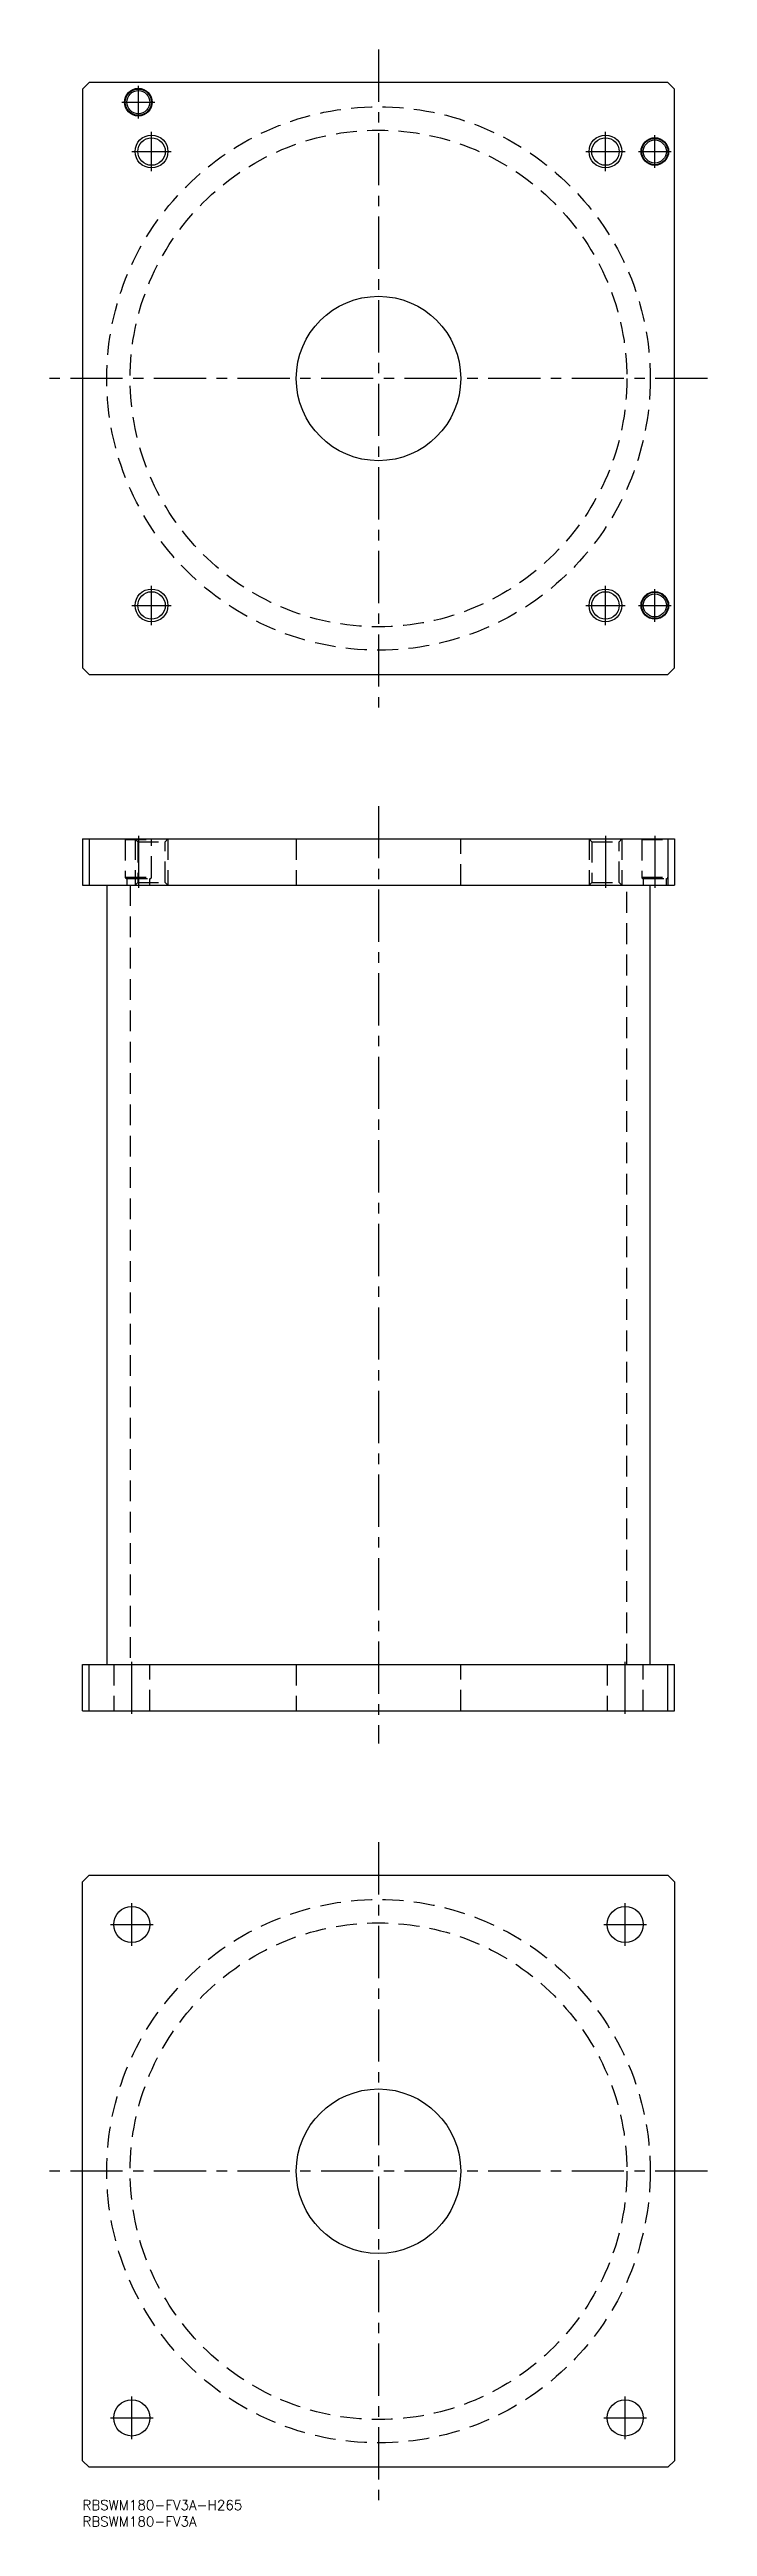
# Model space of a CAD drawing. Extents: x -10 to 190, y -8 to 745.
import ezdxf

# ---------------------------------------------------------------- set-up
doc = ezdxf.new("R2010")
doc.units = 0
doc.header["$LTSCALE"] = 0.5
doc.linetypes.add('CENTER', pattern=[50.8, 31.75, -6.35, 6.35, -6.35])
doc.linetypes.add('DASHED', pattern=[19.05, 12.7, -6.35])
for name, color, linetype in [('MSM_CENTER', 1, 'CENTER'), ('MSM_CONTINUOUS', 7, 'CONTINUOUS'), ('MSM_DASHED', 4, 'DASHED'), ('MSM_NARROW', 5, 'CONTINUOUS'), ('MSM_PART_NUMBER', 7, 'CONTINUOUS')]:
    doc.layers.add(name, color=color, linetype=linetype)
doc.styles.get("Standard").update_dxf_attribs({"font": 'txt.shx', "height": 3, "bigfont": 'bigfont.shx'})

msp = doc.modelspace()

# ---------------------------------------------------------------- linework, layer by layer
at = {"layer": 'MSM_CENTER'}
for p, q in [((90, 745), (90, 545)), ((17, 724), (17, 734)), ((12, 729), (22, 729)), ((21, 708), (21, 720)), ((159, 708), (159, 720)), ((174, 709), (174, 719)), ((15, 714), (27, 714)), ((153, 714), (165, 714)), ((169, 714), (179, 714)), ((190, 645), (-10, 645)), ((21, 570), (21, 582)), ((159, 570), (159, 582)), ((174, 571), (174, 581)), ((15, 576), (27, 576)), ((153, 576), (165, 576)), ((169, 576), (179, 576)), ((90, 515), (90, 230)), ((17, 506), (17, 490)), ((159, 506), (159, 490)), ((174, 506), (174, 490)), ((15, 239), (15, 255)), ((165, 239), (165, 255)), ((90, 200), (90, 0)), ((15, 168.5), (15, 181.5)), ((165, 168.5), (165, 181.5)), ((8.5, 175), (21.5, 175)), ((158.5, 175), (171.5, 175)), ((190, 100), (-10, 100)), ((15, 18.5), (15, 31.5)), ((165, 18.5), (165, 31.5)), ((8.5, 25), (21.5, 25)), ((158.5, 25), (171.5, 25))]:
    msp.add_line(p, q, dxfattribs=at)
at = {"layer": 'MSM_CONTINUOUS'}
for p, q in [((2, 735), (0, 733)), ((0, 733), (0, 557)), ((178, 735), (2, 735)), ((180, 733), (178, 735)), ((180, 557), (180, 733)), ((0, 557), (2, 555)), ((2, 555), (178, 555)), ((178, 555), (180, 557)), ((0, 505), (0, 491)), ((0, 505), (180, 505)), ((2, 505), (2, 491)), ((178, 505), (178, 491)), ((180, 505), (180, 491)), ((0, 491), (180, 491)), ((7.4, 491), (7.4, 254)), ((172.6, 254), (172.6, 491)), ((0, 240), (0, 254)), ((0, 254), (180, 254)), ((2, 240), (2, 254)), ((178, 240), (178, 254)), ((180, 240), (180, 254)), ((0, 240), (180, 240)), ((0, 188), (2, 190)), ((2, 190), (178, 190)), ((178, 190), (180, 188)), ((0, 12), (0, 188)), ((180, 188), (180, 12)), ((2, 10), (0, 12)), ((178, 10), (2, 10)), ((180, 12), (178, 10))]:
    msp.add_line(p, q, dxfattribs=at)
for centre, radius in [((17, 729), 4.2), ((17, 729), 4), ((17, 729), 3.5), ((21, 714), 4.188), ((159, 714), 4.188), ((174, 714), 4.2), ((174, 714), 4), ((174, 714), 3.5), ((90, 645), 25), ((21, 576), 4.188), ((159, 576), 4.188), ((174, 576), 4.2), ((174, 576), 4), ((174, 576), 3.5), ((15, 175), 5.5), ((165, 175), 5.5), ((90, 100), 25), ((15, 25), 5.5), ((165, 25), 5.5)]:
    msp.add_circle(centre, radius, dxfattribs=at)
at = {"layer": 'MSM_DASHED'}
for p, q in [((12.8, 505), (13, 504.8)), ((13, 504.8), (21, 504.8)), ((13, 504.8), (13, 493.4)), ((16, 505), (16.812, 504.188)), ((16, 505), (16, 491)), ((21, 504.8), (21.2, 505)), ((21, 493.4), (21, 504.8)), ((25.188, 504.188), (26, 505)), ((26, 505), (26, 491)), ((65, 505), (65, 491)), ((115, 491), (115, 505)), ((154, 505), (154.812, 504.188)), ((154, 505), (154, 491)), ((163.188, 504.188), (164, 505)), ((164, 505), (164, 491)), ((169.8, 505), (170, 504.8)), ((170, 504.8), (178, 504.8)), ((170, 504.8), (170, 493.4)), ((178, 504.8), (178.2, 505)), ((16.812, 504.188), (25.188, 504.188)), ((16.812, 504.188), (16.812, 491.812)), ((25.188, 491.812), (25.188, 504.188)), ((154.812, 504.188), (163.188, 504.188)), ((154.812, 504.188), (154.812, 491.812)), ((163.188, 491.812), (163.188, 504.188)), ((13.006, 493.4), (20.994, 493.4)), ((13.4, 493), (20.6, 493)), ((13.5, 493), (13.5, 491)), ((14.5, 491), (14.5, 254)), ((16.812, 491.812), (16, 491)), ((16.812, 491.812), (25.188, 491.812)), ((20.5, 491), (20.5, 493)), ((26, 491), (25.188, 491.812)), ((154.812, 491.812), (154, 491)), ((154.812, 491.812), (163.188, 491.812)), ((164, 491), (163.188, 491.812)), ((165.5, 254), (165.5, 491)), ((170.006, 493.4), (177.994, 493.4)), ((170.4, 493), (177.6, 493)), ((170.5, 493), (170.5, 491)), ((177.5, 491), (177.5, 493)), ((9.5, 254), (9.5, 240)), ((20.5, 240), (20.5, 254)), ((65, 254), (65, 240)), ((115, 240), (115, 254)), ((159.5, 254), (159.5, 240)), ((170.5, 240), (170.5, 254))]:
    msp.add_line(p, q, dxfattribs=at)
for centre, radius in [((90, 645), 82.6), ((90, 645), 75.5), ((90, 100), 82.6), ((90, 100), 75.5)]:
    msp.add_circle(centre, radius, dxfattribs=at)
for centre, start, end in [((13.4, 493.4), 180, 270), ((20.6, 493.4), 270, 0), ((170.4, 493.4), 180, 270), ((177.6, 493.4), 270, 0)]:
    msp.add_arc(centre, 0.4, start, end, dxfattribs=at)
at = {"layer": 'MSM_NARROW'}
for centre in [(21, 714), (159, 714), (21, 576), (159, 576)]:
    msp.add_circle(centre, 5, dxfattribs=at)

# ---------------------------------------------------------------- texts
at = {"layer": 'MSM_PART_NUMBER'}
for s, p in [('RBSWM180-FV3A-H265', (0, -3)), ('RBSWM180-FV3A', (0, -8))]:
    msp.add_text(s, height=3, dxfattribs=at).set_placement(p)

doc.saveas('drawing.dxf')
